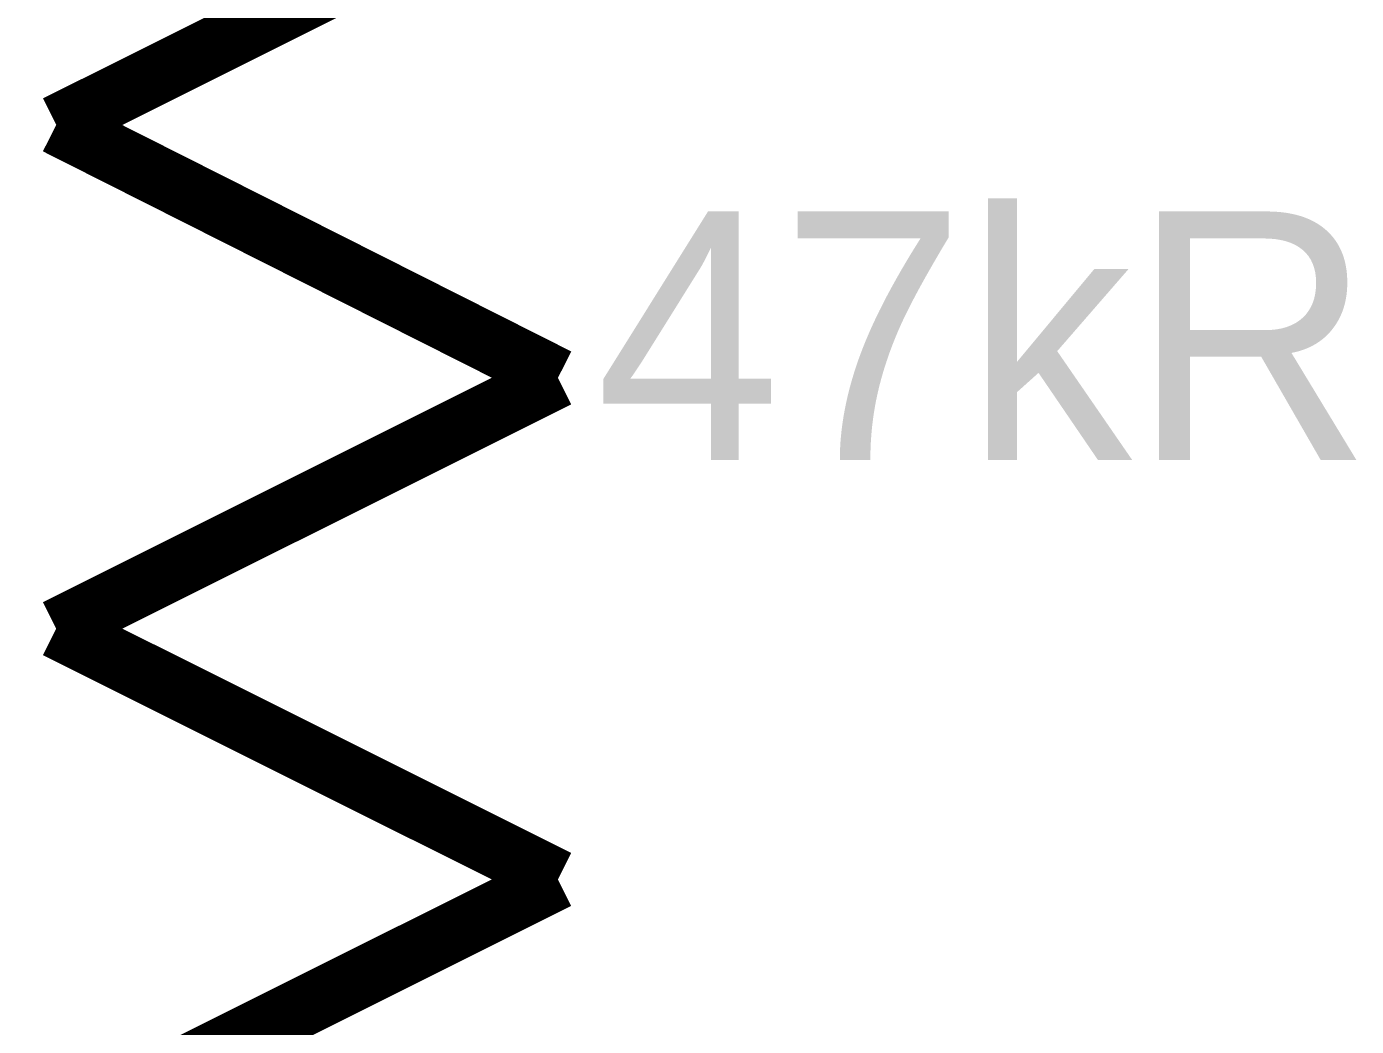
# Model space of a CAD drawing. Header units: inches. Extents: x 0 to 432, y 0 to 280.
# Drawn here: x 201.79 to 208.52, y 194.06 to 199.12 of the extents above; entities that cross this region are included whole.
import ezdxf

# ---------------------------------------------------------------- set-up
doc = ezdxf.new("R2010")
doc.units = ezdxf.units.IN
doc.layers.add('Sheet', color=255, linetype='Continuous')

msp = doc.modelspace()

# ---------------------------------------------------------------- linework, layer by layer
at = {"layer": 'Sheet'}
for points in [[(204.4783, 199.8923, 0.2997, 0.2997, 0), (201.9402, 198.6233, 0.2997, 0.2997, 0)], [(201.9402, 198.6233, 0.2997, 0.2997, 0), (204.4783, 197.3431, 0.2997, 0.2997, 0)], [(204.4783, 197.3431, 0.2997, 0.2997, 0), (201.9402, 196.0741, 0.2997, 0.2997, 0)], [(201.9402, 196.0741, 0.2997, 0.2997, 0), (204.4783, 194.8051, 0.2997, 0.2997, 0)], [(204.4783, 194.8051, 0.2997, 0.2997, 0), (201.9402, 193.5362, 0.2997, 0.2997, 0)]]:
    msp.add_lwpolyline(points, format="xyseb", dxfattribs=at)

# ---------------------------------------------------------------- texts
msp.add_text('47kR', height=1.25775, dxfattribs=at).set_placement((204.6692, 196.9276))

doc.saveas('drawing.dxf')
